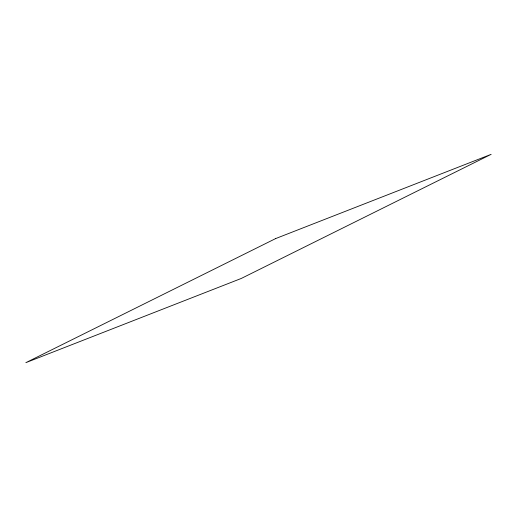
<?xml version="1.0" encoding="UTF-8"?>
<svg xmlns="http://www.w3.org/2000/svg" width="517" height="517" viewBox="0 0 517 517"><rect width="100%" height="100%" fill="white"/><g stroke="black" fill="none" stroke-linecap="round" stroke-linejoin="round"><path stroke-width="0.78" d="M275.684 238.563L25.85 362.663L241.316 278.437L491.15 154.337L275.684 238.563"/></g></svg>
